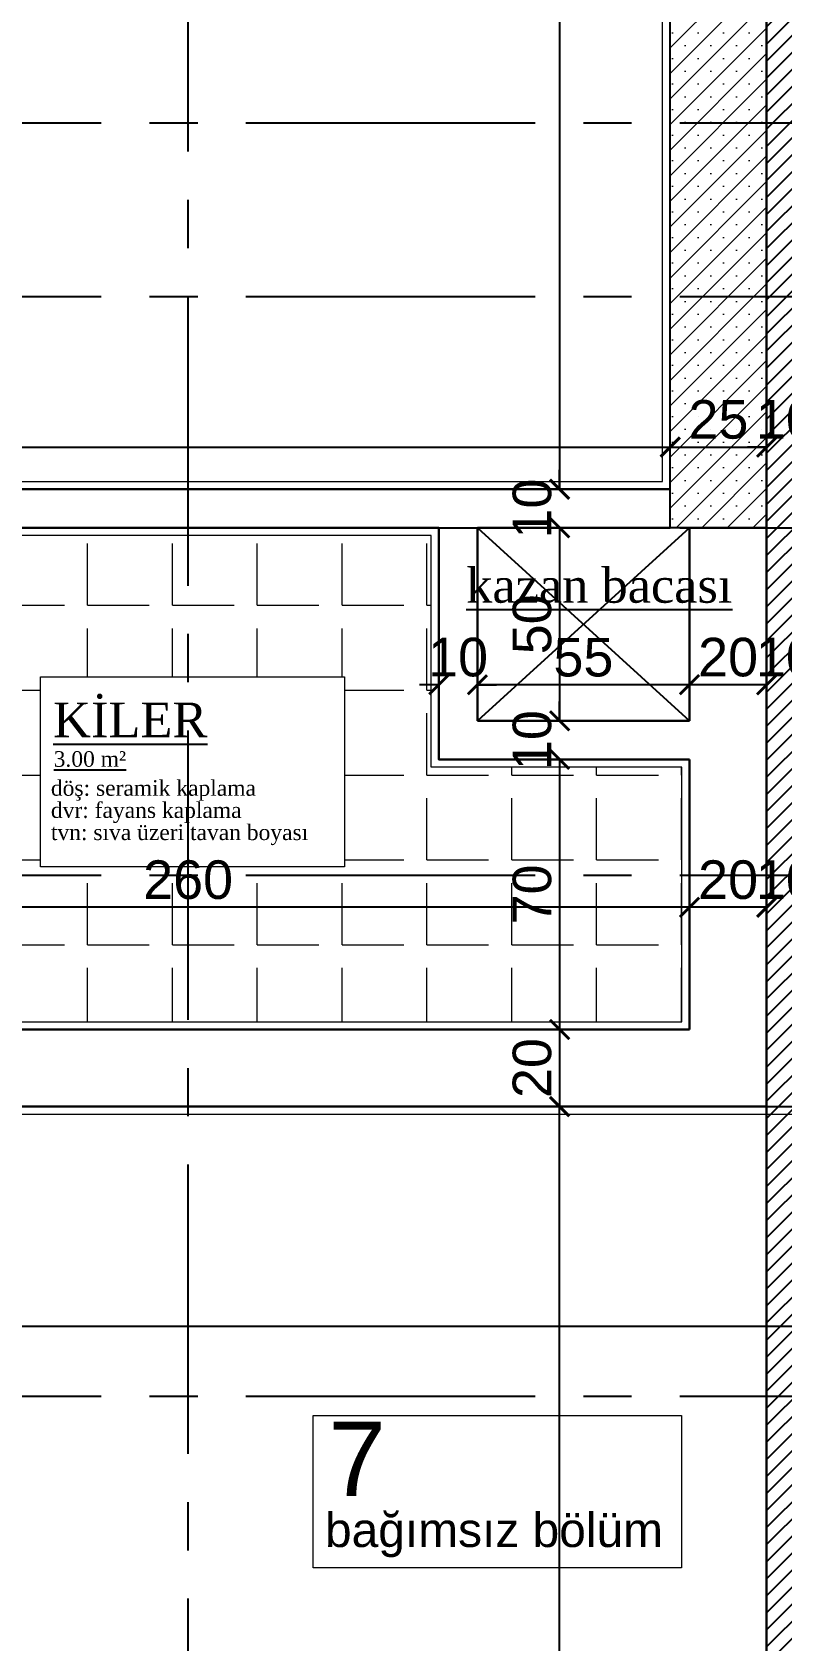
# Model space of a CAD drawing. Header units: millimetres. Extents: x 2778 to 13672, y 1832 to 5175.
# Drawn here: x 6221.1 to 6415.5, y 3666.8 to 4083.7 of the extents above; entities that cross this region are included whole.
import ezdxf

# ---------------------------------------------------------------- set-up
doc = ezdxf.new("R2010")
doc.units = ezdxf.units.MM
doc.linetypes.add('CENTER2', pattern=[112.5, 75, -12.5, 12.5, -12.5])
doc.linetypes.add('DASHDOT2', pattern=[12.7, 6.35, -3.175, 0, -3.175])
for name, color, linetype in [('0-HSL-HTC', 7, 'Continuous'), ('İÇÖLÇÜ', 7, 'Continuous'), ('Panel', 7, 'Continuous'), ('Yazi', 7, 'Continuous')]:
    doc.layers.add(name, color=color, linetype=linetype)
for name, color, linetype, lineweight in [('aks', 251, 'DASHDOT2', 35), ('duvar', 232, 'Continuous', 30), ('sıva iç', 21, 'Continuous', 0), ('yazı', 11, 'Continuous', 20), ('z - tarama', 251, 'Continuous', 18), ('ÖLÇÜ İÇ', 7, 'Continuous', 9)]:
    doc.layers.add(name, color=color, linetype=linetype, lineweight=lineweight)
doc.styles.add('arial_1_18', font='arial.ttf', dxfattribs={"height": 0.2})
doc.styles.get("Standard").update_dxf_attribs({"font": 'arial.ttf'})
doc.styles.add('Times roman', font='times.ttf')
doc.dimstyles.new('zulay iç ölçü', dxfattribs={"dimtxt": 10, "dimasz": 5, "dimexe": 0.18, "dimexo": 0, "dimgap": 2, "dimtad": 3, "dimdec": 0, "dimzin": 0, "dimdsep": 46, "dimtxsty": 'Standard', "dimblk": 'ARCHTICK', "dimcen": 0.09, "dimse1": 1, "dimse2": 1, "dimadec": 0, "dimazin": 0, "dimtfac": 1, "dimtdec": 0, "dimtix": 1, "dimtofl": 0, "dimtmove": 0, "dimatfit": 3, "dimldrblk": 'ARCHTICK', "dimfxl": 1, "dimtolj": 1, "dimtzin": 0, "dimarcsym": 0})

# ---------------------------------------------------------------- blocks, each defined once
blk = doc.blocks.new('IDE242Entity615')
at = {"layer": 'Panel', "linetype": 'Continuous', "lineweight": 5}
h = blk.add_hatch(dxfattribs=at)
h.set_pattern_fill('SACNCR', color=163, scale=50, style=0)
h.set_pattern_definition([(45, (0, 0), (-3.314563, 3.314563), []), (45, (3.3146, 0), (-3.314563, 3.314563), [0, -4.6875])])
h.paths.add_polyline_path([(3235, 1465), (3235, 1615), (3260, 1615), (3260, 1465)])
blk = doc.blocks.new('IDE242Entity616')
at = {"layer": 'Panel', "color": 164, "linetype": 'Continuous', "lineweight": -3}
blk.add_lwpolyline([(3260, 1465), (3235, 1465)], dxfattribs=at)
blk = doc.blocks.new('IDE242Entity617')
at = {"layer": 'Panel', "color": 164, "linetype": 'Continuous', "lineweight": -3}
blk.add_lwpolyline([(3260, 1465), (3260, 1615)], dxfattribs=at)
blk = doc.blocks.new('IDE242Entity619')
at = {"layer": 'Panel', "color": 164, "linetype": 'Continuous', "lineweight": -3}
blk.add_lwpolyline([(3235, 1465), (3235, 1615)], dxfattribs=at)
blk = doc.blocks.new('_ArchTick')
at = {"color": 0, "linetype": 'ByBlock', "const_width": 0.15}
blk.add_lwpolyline([(-0.5, -0.5), (0.5, 0.5)], dxfattribs=at)
blk = doc.blocks.new('*D2661')
at = {"layer": 'Defpoints', "color": 0, "transparency": 16777216}
for p in [(5991.58, 3980.23), (6386.58, 3976.17), (6386.58, 3976.17)]:
    blk.add_point(p, dxfattribs=at)
at = {"layer": 'ÖLÇÜ İÇ', "color": 0, "lineweight": -2, "transparency": 16777216}
blk.add_line((5991.58, 3976.17), (6386.58, 3976.17), dxfattribs=at)
at = {"layer": 'ÖLÇÜ İÇ', "color": 0, "lineweight": -2, "transparency": 16777216, "xscale": 5, "yscale": 5, "zscale": 5, "rotation": 180}
blk.add_blockref('_ArchTick', (5991.58, 3976.17), dxfattribs=at)
at = {"layer": 'ÖLÇÜ İÇ', "color": 0, "lineweight": -2, "transparency": 16777216, "xscale": 5, "yscale": 5, "zscale": 5}
blk.add_blockref('_ArchTick', (6386.58, 3976.17), dxfattribs=at)
at = {"layer": 'ÖLÇÜ İÇ', "color": 0, "transparency": 16777216, "insert": (6189.08, 3983.28), "char_height": 10, "attachment_point": 5}
blk.add_mtext('\\A1;395', dxfattribs=at)
blk = doc.blocks.new('*D2662')
at = {"layer": 'Defpoints', "color": 0, "transparency": 16777216}
for p in [(6386.58, 3976.17), (6411.58, 3976.17), (6411.58, 3976.17)]:
    blk.add_point(p, dxfattribs=at)
at = {"layer": 'ÖLÇÜ İÇ', "color": 0, "lineweight": -2, "transparency": 16777216}
blk.add_line((6386.58, 3976.17), (6411.58, 3976.17), dxfattribs=at)
at = {"layer": 'ÖLÇÜ İÇ', "color": 0, "lineweight": -2, "transparency": 16777216, "xscale": 5, "yscale": 5, "zscale": 5, "rotation": 180}
blk.add_blockref('_ArchTick', (6386.58, 3976.17), dxfattribs=at)
at = {"layer": 'ÖLÇÜ İÇ', "color": 0, "lineweight": -2, "transparency": 16777216, "xscale": 5, "yscale": 5, "zscale": 5}
blk.add_blockref('_ArchTick', (6411.58, 3976.17), dxfattribs=at)
at = {"layer": 'ÖLÇÜ İÇ', "color": 0, "transparency": 16777216, "insert": (6399.08, 3983.28), "char_height": 10, "attachment_point": 5}
blk.add_mtext('\\A1;25', dxfattribs=at)
blk = doc.blocks.new('*D2663')
at = {"layer": 'Defpoints', "color": 0, "transparency": 16777216}
for p in [(6411.58, 3976.17), (6421.58, 3976.17), (6421.58, 3976.17)]:
    blk.add_point(p, dxfattribs=at)
at = {"layer": 'ÖLÇÜ İÇ', "color": 0, "lineweight": -2, "transparency": 16777216}
for p, q in [((6411.58, 3976.17), (6406.58, 3976.17)), ((6421.58, 3976.17), (6426.58, 3976.17))]:
    blk.add_line(p, q, dxfattribs=at)
at = {"layer": 'ÖLÇÜ İÇ', "color": 0, "lineweight": -2, "transparency": 16777216, "xscale": 5, "yscale": 5, "zscale": 5}
blk.add_blockref('_ArchTick', (6411.58, 3976.17), dxfattribs=at)
at = {"layer": 'ÖLÇÜ İÇ', "color": 0, "lineweight": -2, "transparency": 16777216, "xscale": 5, "yscale": 5, "zscale": 5, "rotation": 180}
blk.add_blockref('_ArchTick', (6421.58, 3976.17), dxfattribs=at)
at = {"layer": 'ÖLÇÜ İÇ', "color": 0, "transparency": 16777216, "insert": (6416.58, 3983.28), "char_height": 10, "attachment_point": 5}
blk.add_mtext('\\A1;10', dxfattribs=at)
blk = doc.blocks.new('*D2664')
at = {"layer": 'Defpoints', "color": 0, "transparency": 16777216}
for p in [(6411.58, 3856.89), (6411.58, 3856.89), (6421.58, 3856.89)]:
    blk.add_point(p, dxfattribs=at)
at = {"layer": 'ÖLÇÜ İÇ', "color": 0, "lineweight": -2, "transparency": 16777216}
for p, q in [((6411.58, 3856.89), (6406.58, 3856.89)), ((6421.58, 3856.89), (6426.58, 3856.89))]:
    blk.add_line(p, q, dxfattribs=at)
at = {"layer": 'ÖLÇÜ İÇ', "color": 0, "lineweight": -2, "transparency": 16777216, "xscale": 5, "yscale": 5, "zscale": 5}
blk.add_blockref('_ArchTick', (6411.58, 3856.89), dxfattribs=at)
at = {"layer": 'ÖLÇÜ İÇ', "color": 0, "lineweight": -2, "transparency": 16777216, "xscale": 5, "yscale": 5, "zscale": 5, "rotation": 180}
blk.add_blockref('_ArchTick', (6421.58, 3856.89), dxfattribs=at)
at = {"layer": 'ÖLÇÜ İÇ', "color": 0, "transparency": 16777216, "insert": (6416.58, 3863.99), "char_height": 10, "attachment_point": 5}
blk.add_mtext('\\A1;10', dxfattribs=at)
blk = doc.blocks.new('*D2665')
at = {"layer": 'Defpoints', "color": 0, "transparency": 16777216}
for p in [(6391.58, 3856.89), (6391.58, 3856.89), (6411.58, 3856.89)]:
    blk.add_point(p, dxfattribs=at)
at = {"layer": 'ÖLÇÜ İÇ', "color": 0, "lineweight": -2, "transparency": 16777216}
blk.add_line((6411.58, 3856.89), (6391.58, 3856.89), dxfattribs=at)
at = {"layer": 'ÖLÇÜ İÇ', "color": 0, "lineweight": -2, "transparency": 16777216, "xscale": 5, "yscale": 5, "zscale": 5, "rotation": 180}
blk.add_blockref('_ArchTick', (6391.58, 3856.89), dxfattribs=at)
at = {"layer": 'ÖLÇÜ İÇ', "color": 0, "lineweight": -2, "transparency": 16777216, "xscale": 5, "yscale": 5, "zscale": 5}
blk.add_blockref('_ArchTick', (6411.58, 3856.89), dxfattribs=at)
at = {"layer": 'ÖLÇÜ İÇ', "color": 0, "transparency": 16777216, "insert": (6401.58, 3863.99), "char_height": 10, "attachment_point": 5}
blk.add_mtext('\\A1;20', dxfattribs=at)
blk = doc.blocks.new('*D2666')
at = {"layer": 'Defpoints', "color": 0, "transparency": 16777216}
for p in [(6131.58, 3856.89), (6391.58, 3856.89), (6131.58, 3848.06)]:
    blk.add_point(p, dxfattribs=at)
at = {"layer": 'ÖLÇÜ İÇ', "color": 0, "lineweight": -2, "transparency": 16777216}
blk.add_line((6391.58, 3856.89), (6131.58, 3856.89), dxfattribs=at)
at = {"layer": 'ÖLÇÜ İÇ', "color": 0, "lineweight": -2, "transparency": 16777216, "xscale": 5, "yscale": 5, "zscale": 5, "rotation": 180}
blk.add_blockref('_ArchTick', (6131.58, 3856.89), dxfattribs=at)
at = {"layer": 'ÖLÇÜ İÇ', "color": 0, "lineweight": -2, "transparency": 16777216, "xscale": 5, "yscale": 5, "zscale": 5}
blk.add_blockref('_ArchTick', (6391.58, 3856.89), dxfattribs=at)
at = {"layer": 'ÖLÇÜ İÇ', "color": 0, "transparency": 16777216, "insert": (6261.58, 3863.99), "char_height": 10, "attachment_point": 5}
blk.add_mtext('\\A1;260', dxfattribs=at)
blk = doc.blocks.new('*D2563')
at = {"layer": 'Defpoints', "color": 0, "transparency": 16777216}
for p in [(6357.9, 4670.23), (6357.9, 3965.23), (6357.9, 3965.23)]:
    blk.add_point(p, dxfattribs=at)
at = {"layer": 'ÖLÇÜ İÇ', "color": 0, "lineweight": -2, "transparency": 16777216}
blk.add_line((6357.9, 4670.23), (6357.9, 3965.23), dxfattribs=at)
at = {"layer": 'ÖLÇÜ İÇ', "color": 0, "lineweight": -2, "transparency": 16777216, "xscale": 5, "yscale": 5, "zscale": 5}
for p, rotation in [((6357.9, 4670.23), 90), ((6357.9, 3965.23), 270)]:
    blk.add_blockref('_ArchTick', p, dxfattribs=dict(at, rotation=rotation))
at = {"layer": 'ÖLÇÜ İÇ', "color": 0, "transparency": 16777216, "insert": (6350.79, 4317.73), "char_height": 10, "attachment_point": 5, "rotation": 90}
blk.add_mtext('\\A1;705', dxfattribs=at)
blk = doc.blocks.new('*D2564')
at = {"layer": 'Defpoints', "color": 0, "transparency": 16777216}
for p in [(6357.9, 3965.23), (6357.9, 3955.23), (6357.9, 3955.23)]:
    blk.add_point(p, dxfattribs=at)
at = {"layer": 'ÖLÇÜ İÇ', "color": 0, "lineweight": -2, "transparency": 16777216}
for p, q in [((6357.9, 3965.23), (6357.9, 3970.23)), ((6357.9, 3955.23), (6357.9, 3950.23))]:
    blk.add_line(p, q, dxfattribs=at)
at = {"layer": 'ÖLÇÜ İÇ', "color": 0, "lineweight": -2, "transparency": 16777216, "xscale": 5, "yscale": 5, "zscale": 5}
for p, rotation in [((6357.9, 3965.23), 270), ((6357.9, 3955.23), 90)]:
    blk.add_blockref('_ArchTick', p, dxfattribs=dict(at, rotation=rotation))
at = {"layer": 'ÖLÇÜ İÇ', "color": 0, "transparency": 16777216, "insert": (6350.79, 3960.23), "char_height": 10, "attachment_point": 5, "rotation": 90}
blk.add_mtext('\\A1;10', dxfattribs=at)
blk = doc.blocks.new('*D2565')
at = {"layer": 'Defpoints', "color": 0, "transparency": 16777216}
for p in [(6357.9, 3955.23), (6357.9, 3905.23), (6357.9, 3905.23)]:
    blk.add_point(p, dxfattribs=at)
at = {"layer": 'ÖLÇÜ İÇ', "color": 0, "lineweight": -2, "transparency": 16777216}
blk.add_line((6357.9, 3955.23), (6357.9, 3905.23), dxfattribs=at)
at = {"layer": 'ÖLÇÜ İÇ', "color": 0, "lineweight": -2, "transparency": 16777216, "xscale": 5, "yscale": 5, "zscale": 5}
for p, rotation in [((6357.9, 3955.23), 90), ((6357.9, 3905.23), 270)]:
    blk.add_blockref('_ArchTick', p, dxfattribs=dict(at, rotation=rotation))
at = {"layer": 'ÖLÇÜ İÇ', "color": 0, "transparency": 16777216, "insert": (6350.79, 3930.23), "char_height": 10, "attachment_point": 5, "rotation": 90}
blk.add_mtext('\\A1;50', dxfattribs=at)
blk = doc.blocks.new('*D2566')
at = {"layer": 'Defpoints', "color": 0, "transparency": 16777216}
for p in [(6357.9, 3905.23), (6357.9, 3895.23), (6357.9, 3895.23)]:
    blk.add_point(p, dxfattribs=at)
at = {"layer": 'ÖLÇÜ İÇ', "color": 0, "lineweight": -2, "transparency": 16777216}
for p, q in [((6357.9, 3905.23), (6357.9, 3910.23)), ((6357.9, 3895.23), (6357.9, 3890.23))]:
    blk.add_line(p, q, dxfattribs=at)
at = {"layer": 'ÖLÇÜ İÇ', "color": 0, "lineweight": -2, "transparency": 16777216, "xscale": 5, "yscale": 5, "zscale": 5}
for p, rotation in [((6357.9, 3905.23), 270), ((6357.9, 3895.23), 90)]:
    blk.add_blockref('_ArchTick', p, dxfattribs=dict(at, rotation=rotation))
at = {"layer": 'ÖLÇÜ İÇ', "color": 0, "transparency": 16777216, "insert": (6350.79, 3900.23), "char_height": 10, "attachment_point": 5, "rotation": 90}
blk.add_mtext('\\A1;10', dxfattribs=at)
blk = doc.blocks.new('*D2567')
at = {"layer": 'Defpoints', "color": 0, "transparency": 16777216}
for p in [(6357.9, 3895.23), (6357.9, 3825.23), (6357.9, 3825.23)]:
    blk.add_point(p, dxfattribs=at)
at = {"layer": 'ÖLÇÜ İÇ', "color": 0, "lineweight": -2, "transparency": 16777216}
blk.add_line((6357.9, 3895.23), (6357.9, 3825.23), dxfattribs=at)
at = {"layer": 'ÖLÇÜ İÇ', "color": 0, "lineweight": -2, "transparency": 16777216, "xscale": 5, "yscale": 5, "zscale": 5}
for p, rotation in [((6357.9, 3895.23), 90), ((6357.9, 3825.23), 270)]:
    blk.add_blockref('_ArchTick', p, dxfattribs=dict(at, rotation=rotation))
at = {"layer": 'ÖLÇÜ İÇ', "color": 0, "transparency": 16777216, "insert": (6350.79, 3860.23), "char_height": 10, "attachment_point": 5, "rotation": 90}
blk.add_mtext('\\A1;70', dxfattribs=at)
blk = doc.blocks.new('*D2568')
at = {"layer": 'Defpoints', "color": 0, "transparency": 16777216}
for p in [(6357.9, 3825.23), (6357.9, 3805.23), (6357.9, 3805.23)]:
    blk.add_point(p, dxfattribs=at)
at = {"layer": 'ÖLÇÜ İÇ', "color": 0, "lineweight": -2, "transparency": 16777216}
blk.add_line((6357.9, 3825.23), (6357.9, 3805.23), dxfattribs=at)
at = {"layer": 'ÖLÇÜ İÇ', "color": 0, "lineweight": -2, "transparency": 16777216, "xscale": 5, "yscale": 5, "zscale": 5}
for p, rotation in [((6357.9, 3825.23), 90), ((6357.9, 3805.23), 270)]:
    blk.add_blockref('_ArchTick', p, dxfattribs=dict(at, rotation=rotation))
at = {"layer": 'ÖLÇÜ İÇ', "color": 0, "transparency": 16777216, "insert": (6350.79, 3815.23), "char_height": 10, "attachment_point": 5, "rotation": 90}
blk.add_mtext('\\A1;20', dxfattribs=at)
blk = doc.blocks.new('*D2574')
at = {"layer": 'Defpoints', "color": 0, "transparency": 16777216}
for p in [(6411.58, 3914.57), (6411.58, 3914.57), (6421.58, 3914.57)]:
    blk.add_point(p, dxfattribs=at)
at = {"layer": 'ÖLÇÜ İÇ', "color": 0, "lineweight": -2, "transparency": 16777216}
for p, q in [((6411.58, 3914.57), (6406.58, 3914.57)), ((6421.58, 3914.57), (6426.58, 3914.57))]:
    blk.add_line(p, q, dxfattribs=at)
at = {"layer": 'ÖLÇÜ İÇ', "color": 0, "lineweight": -2, "transparency": 16777216, "xscale": 5, "yscale": 5, "zscale": 5}
blk.add_blockref('_ArchTick', (6411.58, 3914.57), dxfattribs=at)
at = {"layer": 'ÖLÇÜ İÇ', "color": 0, "lineweight": -2, "transparency": 16777216, "xscale": 5, "yscale": 5, "zscale": 5, "rotation": 180}
blk.add_blockref('_ArchTick', (6421.58, 3914.57), dxfattribs=at)
at = {"layer": 'ÖLÇÜ İÇ', "color": 0, "transparency": 16777216, "insert": (6416.58, 3921.67), "char_height": 10, "attachment_point": 5}
blk.add_mtext('\\A1;10', dxfattribs=at)
blk = doc.blocks.new('*D2575')
at = {"layer": 'Defpoints', "color": 0, "transparency": 16777216}
for p in [(6391.58, 3914.57), (6391.58, 3914.57), (6411.58, 3914.57)]:
    blk.add_point(p, dxfattribs=at)
at = {"layer": 'ÖLÇÜ İÇ', "color": 0, "lineweight": -2, "transparency": 16777216}
blk.add_line((6411.58, 3914.57), (6391.58, 3914.57), dxfattribs=at)
at = {"layer": 'ÖLÇÜ İÇ', "color": 0, "lineweight": -2, "transparency": 16777216, "xscale": 5, "yscale": 5, "zscale": 5, "rotation": 180}
blk.add_blockref('_ArchTick', (6391.58, 3914.57), dxfattribs=at)
at = {"layer": 'ÖLÇÜ İÇ', "color": 0, "lineweight": -2, "transparency": 16777216, "xscale": 5, "yscale": 5, "zscale": 5}
blk.add_blockref('_ArchTick', (6411.58, 3914.57), dxfattribs=at)
at = {"layer": 'ÖLÇÜ İÇ', "color": 0, "transparency": 16777216, "insert": (6401.58, 3921.67), "char_height": 10, "attachment_point": 5}
blk.add_mtext('\\A1;20', dxfattribs=at)
blk = doc.blocks.new('*D2576')
at = {"layer": 'Defpoints', "color": 0, "transparency": 16777216}
for p in [(6336.58, 3914.57), (6336.58, 3914.57), (6391.58, 3914.57)]:
    blk.add_point(p, dxfattribs=at)
at = {"layer": 'ÖLÇÜ İÇ', "color": 0, "lineweight": -2, "transparency": 16777216}
blk.add_line((6391.58, 3914.57), (6336.58, 3914.57), dxfattribs=at)
at = {"layer": 'ÖLÇÜ İÇ', "color": 0, "lineweight": -2, "transparency": 16777216, "xscale": 5, "yscale": 5, "zscale": 5, "rotation": 180}
blk.add_blockref('_ArchTick', (6336.58, 3914.57), dxfattribs=at)
at = {"layer": 'ÖLÇÜ İÇ', "color": 0, "lineweight": -2, "transparency": 16777216, "xscale": 5, "yscale": 5, "zscale": 5}
blk.add_blockref('_ArchTick', (6391.58, 3914.57), dxfattribs=at)
at = {"layer": 'ÖLÇÜ İÇ', "color": 0, "transparency": 16777216, "insert": (6364.08, 3921.65), "char_height": 10, "attachment_point": 5}
blk.add_mtext('\\A1;55', dxfattribs=at)
blk = doc.blocks.new('*D2577')
at = {"layer": 'Defpoints', "color": 0, "transparency": 16777216}
for p in [(6326.58, 3914.57), (6326.58, 3914.57), (6336.58, 3914.57)]:
    blk.add_point(p, dxfattribs=at)
at = {"layer": 'ÖLÇÜ İÇ', "color": 0, "lineweight": -2, "transparency": 16777216}
for p, q in [((6326.58, 3914.57), (6321.58, 3914.57)), ((6336.58, 3914.57), (6341.58, 3914.57))]:
    blk.add_line(p, q, dxfattribs=at)
at = {"layer": 'ÖLÇÜ İÇ', "color": 0, "lineweight": -2, "transparency": 16777216, "xscale": 5, "yscale": 5, "zscale": 5}
blk.add_blockref('_ArchTick', (6326.58, 3914.57), dxfattribs=at)
at = {"layer": 'ÖLÇÜ İÇ', "color": 0, "lineweight": -2, "transparency": 16777216, "xscale": 5, "yscale": 5, "zscale": 5, "rotation": 180}
blk.add_blockref('_ArchTick', (6336.58, 3914.57), dxfattribs=at)
at = {"layer": 'ÖLÇÜ İÇ', "color": 0, "transparency": 16777216, "insert": (6331.58, 3921.67), "char_height": 10, "attachment_point": 5}
blk.add_mtext('\\A1;10', dxfattribs=at)

msp = doc.modelspace()

# ---------------------------------------------------------------- hatches: boundary and pattern name
at = {"layer": '0-HSL-HTC'}
h = msp.add_hatch(dxfattribs=at)
h.set_pattern_fill('ANSI31', color=2, scale=25)
h.set_pattern_definition([(45, (-1057024.509, 409725.164), (-2.209708691, 2.209708691), [])])
h.paths.add_polyline_path([(6411.58, 4690.23), (6421.58, 4690.23), (6421.58, 2620.23), (6411.58, 2620.23)])
at = {"layer": 'z - tarama'}
h = msp.add_hatch(dxfattribs=at)
h.set_pattern_fill('ANGLE', color=252, scale=80, style=0)
h.set_pattern_definition([(0, (-1057024.51, 409725.164), (0, 22), [16, -6]), (90, (-1057024.51, 409725.164), (-22, 1e-15), [16, -6])])
h.paths.add_polyline_path([(6261.58, 3865.23), (6167.72, 3865.23, -0.101498), (6134.33, 3857.31, -0.416778), (6134.58, 3857.06), (6134.58, 3852.31), (6133.58, 3852.31), (6133.58, 3827.23), (6261.58, 3827.23)])
h.paths.add_polyline_path([(6389.58, 3865.23), (6261.58, 3865.23), (6261.58, 3827.23), (6389.58, 3827.23)])
h.paths.add_polyline_path([(6389.58, 3893.23), (6324.58, 3893.23), (6324.58, 3953.23), (6261.58, 3953.23), (6261.58, 3916.65), (6302.1, 3916.65), (6302.1, 3867.4), (6261.58, 3867.4), (6261.58, 3865.23), (6389.58, 3865.23)])
h.paths.add_polyline_path([(6261.58, 3953.23), (6133.58, 3953.23), (6133.58, 3950.31), (6134.58, 3950.31), (6134.58, 3945.31), (6133.58, 3945.31), (6133.58, 3943.51), (6134.04, 3943.51, -1), (6135.24, 3943.51), (6135.7, 3943.51), (6136.34, 3944.15), (6136.97, 3943.51), (6218.98, 3943.51, -0.191599), (6195.64, 3884.85), (6195.66, 3884.82), (6193.96, 3883.13, -0.093791), (6167.72, 3865.23), (6261.58, 3865.23), (6261.58, 3867.4), (6223.32, 3867.4), (6223.32, 3916.65), (6261.58, 3916.65)])

# ---------------------------------------------------------------- linework, layer by layer
at = {"layer": 'aks', "color": 251, "linetype": 'CENTER2', "lineweight": -3}
for points in [[(6261.58, 2140.23), (6261.58, 5100.23)], [(6411.58, 2140.23), (6411.58, 5100.23)], [(2901.58, 4060.23), (8131.58, 4060.23)], [(2901.58, 4015.23), (8131.58, 4015.23)], [(2901.58, 3955.23), (8131.58, 3955.23)], [(2901.58, 3865.23), (8131.58, 3865.23)], [(2901.58, 3805.23), (8131.58, 3805.23)], [(2901.58, 3730.23), (8131.58, 3730.23)]]:
    msp.add_lwpolyline(points, dxfattribs=at)
at = {"layer": 'duvar', "lineweight": 30}
for p, q in [((5991.58, 3965.23), (6386.58, 3965.23)), ((6131.58, 3955.23), (6326.58, 3955.23)), ((6336.58, 3905.23), (6336.58, 3955.23)), ((6336.58, 3955.23), (6386.58, 3955.23)), ((6391.58, 3955.23), (6391.58, 3905.23)), ((6391.58, 3905.23), (6336.58, 3905.23)), ((6391.58, 3825.23), (6391.58, 3895.23)), ((6131.58, 3825.23), (6391.58, 3825.23)), ((5261.58, 3805.23), (6411.58, 3805.23))]:
    msp.add_line(p, q, dxfattribs=at)
for points in [[(6391.58, 3895.23), (6326.58, 3895.23), (6326.58, 3955.23)], [(6411.58, 3805.23), (6411.58, 3955.23)]]:
    msp.add_lwpolyline(points, dxfattribs=at)
at = {"layer": 'İÇÖLÇÜ'}
for p, q in [((6357.9, 3505.23), (6357.9, 3805.23)), ((4611.58, 3748.33), (6421.58, 3748.33))]:
    msp.add_line(p, q, dxfattribs=at)
at = {"layer": 'sıva iç'}
msp.add_line((6419.58, 3803.23), (4613.58, 3803.23), dxfattribs=at)
for points in [[(5993.58, 3967.23), (6384.58, 3967.23), (6384.58, 4107.23), (6389.58, 4107.23), (6389.58, 4408.23), (6384.58, 4408.23), (6384.58, 4562.23), (6389.58, 4562.23), (6389.58, 4668.23), (5993.58, 4668.23)], [(6133.58, 3827.23), (6389.58, 3827.23), (6389.58, 3893.23), (6324.58, 3893.23), (6324.58, 3953.23), (6133.58, 3953.23)]]:
    msp.add_lwpolyline(points, close=True, dxfattribs=at)
at = {"layer": 'Yazi', "color": 2}
for p, q in [((6336.58, 3955.23), (6391.58, 3905.23)), ((6391.58, 3955.23), (6336.58, 3905.23))]:
    msp.add_line(p, q, dxfattribs=at)
at = {"layer": 'yazı'}
msp.add_lwpolyline([(6223.32, 3916.65), (6302.1, 3916.65), (6302.1, 3867.4), (6223.32, 3867.4)], close=True, dxfattribs=at)
at = {"layer": 'ÖLÇÜ İÇ', "color": 3}
for p, q in [((6294, 3725.21), (6389.5, 3725.21)), ((6294, 3685.71), (6294, 3725.21)), ((6389.5, 3725.21), (6389.5, 3685.71)), ((6389.5, 3685.71), (6294, 3685.71))]:
    msp.add_line(p, q, dxfattribs=at)
at = {"layer": 'ÖLÇÜ İÇ', "color": 3, "lineweight": 30}
msp.add_lwpolyline([(6411.58, 4690.23), (6421.58, 4690.23), (6421.58, 2620.23), (6411.58, 2620.23)], close=True, dxfattribs=at)

# ---------------------------------------------------------------- block references
at = {"layer": 'İÇÖLÇÜ', "xscale": 5, "yscale": 5, "zscale": 5, "rotation": 90}
msp.add_blockref('_ArchTick', (6357.9, 3805.23), dxfattribs=at)
at = {"layer": 'Panel'}
for name in ['IDE242Entity615', 'IDE242Entity619', 'IDE242Entity617', 'IDE242Entity616']:
    msp.add_blockref(name, (3151.58, 2490.23), dxfattribs=at)

# ---------------------------------------------------------------- texts
at = {"layer": 'Yazi', "color": 2, "style": 'Times roman'}
msp.add_text('%%Ukazan bacası', height=8.9957, dxfattribs=at).set_placement((6333.68, 3935.83))
at = {"layer": 'Yazi', "style": 'Times roman'}
for s, height, p in [('%%UKİLER', 8.996, (6226.58, 3900.97)), ('%%U3.00 m²', 4.037, (6226.73, 3893.32))]:
    msp.add_text(s, height=height, dxfattribs=at).set_placement(p)
at = {"layer": 'Yazi', "color": 3, "linetype": 'Continuous', "lineweight": -3, "style": 'arial_1_18'}
for s, height, p in [('7', 19.29, (6297.91, 3704.33)), ('bağımsız bölüm', 8.8889, (6297.07, 3691.1))]:
    msp.add_text(s, height=height, dxfattribs=at).set_placement(p)
at = {"layer": 'yazı', "style": 'Times roman'}
for s, p in [('döş: seramik kaplama', (6226.01, 3885.8)), ('dvr: fayans kaplama', (6226.01, 3880.06)), ('tvn: sıva üzeri tavan boyası', (6226.01, 3874.32))]:
    msp.add_text(s, height=4.0366, dxfattribs=at).set_placement(p)

# ---------------------------------------------------------------- dimensions: what is measured, and where the dimension line sits
at = {"layer": 'ÖLÇÜ İÇ'}
for base, p1, p2, picture, middle in [((6357.9, 3965.23), (6357.9, 4670.23), (6357.9, 3965.23), '*D2563', (6350.79, 4317.73)), ((6357.9, 3955.23), (6357.9, 3965.23), (6357.9, 3955.23), '*D2564', (6350.79, 3960.23)), ((6357.9, 3905.23), (6357.9, 3955.23), (6357.9, 3905.23), '*D2565', (6350.79, 3930.23)), ((6357.9, 3895.23), (6357.9, 3905.23), (6357.9, 3895.23), '*D2566', (6350.79, 3900.23)), ((6357.9, 3825.23), (6357.9, 3895.23), (6357.9, 3825.23), '*D2567', (6350.79, 3860.23)), ((6357.9, 3805.23), (6357.9, 3825.23), (6357.9, 3805.23), '*D2568', (6350.79, 3815.23))]:
    dim = msp.add_linear_dim(base=base, p1=p1, p2=p2, angle=90, dimstyle='zulay iç ölçü', override={"dimtmove": 1}, dxfattribs=at)
    dim.commit()
    dim.dimension.update_dxf_attribs({"geometry": picture, "text_midpoint": middle})
for base, p1, p2, picture, middle in [((6386.58, 3976.17), (5991.58, 3980.23), (6386.58, 3976.17), '*D2661', (6189.08, 3983.28)), ((6411.58, 3976.17), (6386.58, 3976.17), (6411.58, 3976.17), '*D2662', (6399.08, 3983.28)), ((6421.58, 3976.17), (6411.58, 3976.17), (6421.58, 3976.17), '*D2663', (6416.58, 3983.28)), ((6326.58, 3914.57), (6336.58, 3914.57), (6326.58, 3914.57), '*D2577', (6331.58, 3921.67)), ((6336.58, 3914.57), (6391.58, 3914.57), (6336.58, 3914.57), '*D2576', (6364.08, 3921.65)), ((6391.58, 3914.57), (6411.58, 3914.57), (6391.58, 3914.57), '*D2575', (6401.58, 3921.67)), ((6131.58, 3856.89), (6391.58, 3856.89), (6131.58, 3848.06), '*D2666', (6261.58, 3863.99)), ((6391.58, 3856.89), (6411.58, 3856.89), (6391.58, 3856.89), '*D2665', (6401.58, 3863.99))]:
    dim = msp.add_linear_dim(base=base, p1=p1, p2=p2, dimstyle='zulay iç ölçü', override={"dimtmove": 1}, dxfattribs=at)
    dim.commit()
    dim.dimension.update_dxf_attribs({"geometry": picture, "text_midpoint": middle})
for base, p1, p2, picture, middle in [((6411.58, 3914.57), (6421.58, 3914.57), (6411.58, 3914.57), '*D2574', (6416.58, 3921.67)), ((6411.58, 3856.89), (6421.58, 3856.89), (6411.58, 3856.89), '*D2664', (6416.58, 3863.99))]:
    dim = msp.add_linear_dim(base=base, p1=p1, p2=p2, dimstyle='zulay iç ölçü', dxfattribs=at)
    dim.commit()
    dim.dimension.update_dxf_attribs({"geometry": picture, "text_midpoint": middle})

doc.saveas('drawing.dxf')
